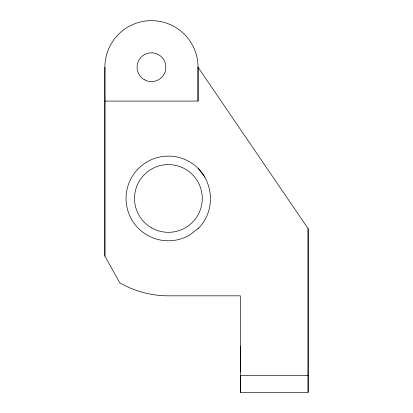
<?xml version="1.0" encoding="UTF-8"?>
<svg xmlns="http://www.w3.org/2000/svg" width="413" height="413" viewBox="0 0 413 413"><rect width="100%" height="100%" fill="white"/><g stroke="black" fill="none" stroke-linecap="round" stroke-linejoin="round"><path stroke-width="0.62" d="M240.366 392.35L240.366 295.827L168.401 295.827A97.37 97.37 0 0 1 119.713 282.781L104.897 256.106L104.897 67.216A46.566 46.566 0 0 1 151.463 20.65A46.566 46.566 0 0 1 198.034 67.216L308.103 228.621L308.103 392.35L240.366 392.35L240.366 375.417L308.103 375.417M198.034 101.087L198.034 67.216L198.034 101.087L104.897 101.087M198.333 228.389C217.656 209.246 213.18 175.282 189.567 161.793A42.332 42.332 0 0 0 126.063 198.457A42.332 42.332 0 0 0 189.567 235.121L198.333 228.389L198.034 228.621M198.034 168.292L198.333 168.519M198.297 168.55L205.06 177.291M308.103 228.621L308.103 392.35M240.366 346.564L240.366 371.963M104.897 67.221L104.897 256.106M151.463 227.785A33.866 33.866 0 0 0 202.267 198.457A33.866 33.866 0 0 0 151.463 169.124A33.866 33.866 0 0 0 151.463 227.785M144.266 79.683A14.393 14.393 0 0 0 165.861 67.221A14.393 14.393 0 0 0 144.266 54.753A14.393 14.393 0 0 0 144.266 79.683"/></g></svg>
